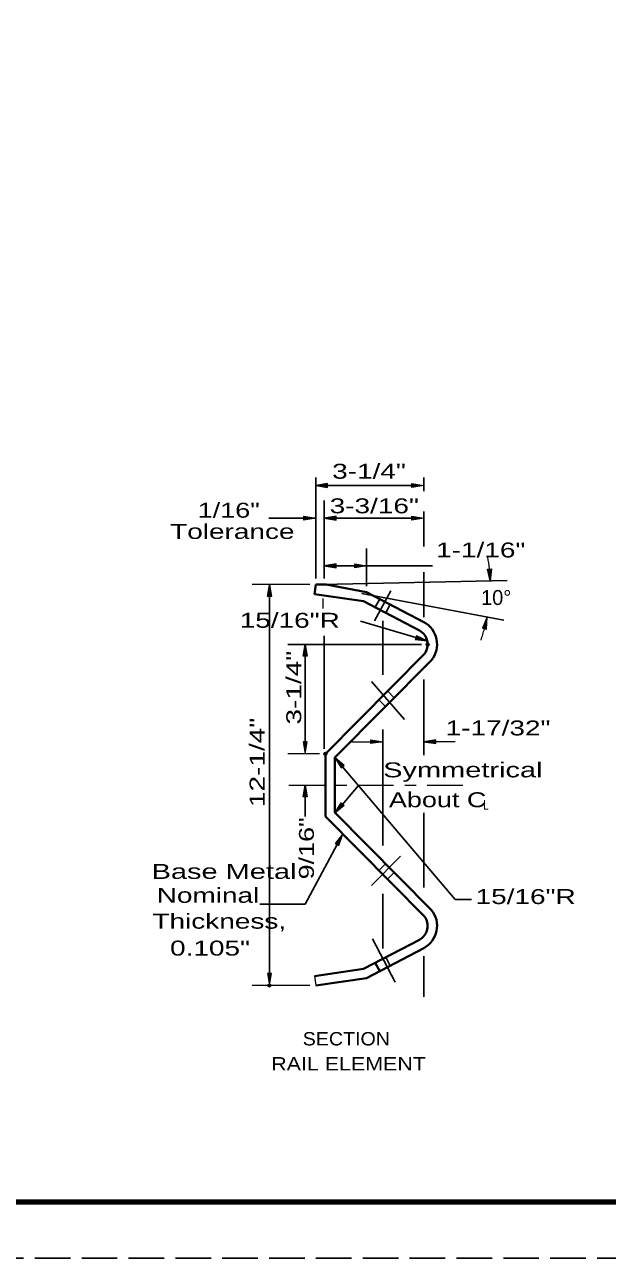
# Model space of a CAD drawing. Extents: x 1.3 to 36.6, y 35.1 to 57.1.
# Drawn here: x 18.53 to 23.73, y 35.08 to 46.08 of the extents above; entities that cross this region are included whole.
import ezdxf

# ---------------------------------------------------------------- set-up
doc = ezdxf.new("R2010")
doc.units = 0
doc.header["$LTSCALE"] = 0.053
doc.header["$PDMODE"] = 32
doc.header["$PDSIZE"] = 0.0265
doc.linetypes.add('LONG_DASH_SHORT_DASH', pattern=[9.9, 6, -1.2, 1.5, -1.2])
doc.linetypes.add('LONG_DASHED', pattern=[7.5, 6, -1.5])
for name, color, linetype, lineweight in [('1', 7, 'Continuous', 25), ('3', 7, 'Continuous', 13), ('6', 7, 'Continuous', 13), ('7', 7, 'LONG_DASH_SHORT_DASH', 25)]:
    doc.layers.add(name, color=color, linetype=linetype, lineweight=lineweight)

msp = doc.modelspace()

# ---------------------------------------------------------------- hatches: boundary and pattern name
at = {"layer": '1'}
for points in [[(22.65546, 41.23045), (22.69082, 41.23242), (22.67907, 41.12534), (22.67907, 41.12534)], [(20.7285, 40.98545), (20.69308, 40.98545), (20.71079, 41.0917), (20.71079, 41.0917)], [(22.61183, 40.70317), (22.64639, 40.69541), (22.65239, 40.80295), (22.65239, 40.80295)], [(21.04693, 40.45268), (21.0115, 40.45268), (21.02922, 40.55893), (21.02922, 40.55893)], [(21.04693, 39.69032), (21.0115, 39.69032), (21.02922, 39.58407), (21.02922, 39.58407)], [(20.7285, 37.62285), (20.69308, 37.62285), (20.71079, 37.5166), (20.71079, 37.5166)]]:
    msp.add_hatch(color=256, dxfattribs=at).paths.add_polyline_path(points)
at = {"layer": '3'}
for points in [[(21.23058, 41.95769), (21.23058, 41.99311), (21.12433, 41.97541), (21.12433, 41.97541)], [(21.98299, 41.95769), (21.98299, 41.99311), (22.08924, 41.97541), (22.08924, 41.97541)], [(21.01808, 41.66648), (21.01808, 41.7019), (21.12433, 41.68419), (21.12433, 41.68419)], [(21.30642, 41.66648), (21.30642, 41.7019), (21.20017, 41.68419), (21.20017, 41.68419)], [(21.98299, 41.66648), (21.98299, 41.7019), (22.08924, 41.68419), (22.08924, 41.68419)], [(21.30642, 41.24148), (21.30642, 41.2769), (21.20017, 41.25919), (21.20017, 41.25919)], [(21.47203, 41.24148), (21.47203, 41.2769), (21.57828, 41.25919), (21.57828, 41.25919)], [(22.02175, 40.63618), (22.01168, 40.60224), (22.11857, 40.58896), (22.11857, 40.58896)], [(21.61664, 39.67338), (21.61664, 39.70879), (21.72289, 39.69109), (21.72289, 39.69109)], [(22.19549, 39.67338), (22.19549, 39.70879), (22.08924, 39.69109), (22.08924, 39.69109)], [(21.35064, 39.45658), (21.37764, 39.4795), (21.2954, 39.54906), (21.2954, 39.54906)], [(21.04693, 39.19791), (21.0115, 39.19791), (21.02922, 39.30416), (21.02922, 39.30416)], [(21.35064, 39.14484), (21.37764, 39.12194), (21.2954, 39.05237), (21.2954, 39.05237)], [(21.29887, 38.78342), (21.33007, 38.76667), (21.36475, 38.86865), (21.36475, 38.86865)]]:
    msp.add_hatch(color=256, dxfattribs=at).paths.add_polyline_path(points)

# ---------------------------------------------------------------- linework, layer by layer
at = {"layer": '1', "lineweight": 13}
for p, q in [((21.07121, 41.0917), (20.55779, 41.0917)), ((21.15727, 39.58407), (20.87622, 39.58407)), ((21.07121, 37.5166), (20.55779, 37.5166)), ((21.11209, 37.60072), (21.12433, 37.5166))]:
    msp.add_line(p, q, dxfattribs=at)
at = {"layer": '1', "lineweight": 40}
for p, q in [((21.11209, 41.00758), (21.12433, 41.0917)), ((21.21793, 41.09372), (21.12433, 41.0917)), ((21.2104, 39.58407), (22.09405, 40.47474)), ((21.2954, 39.54906), (22.15824, 40.41874)), ((21.2104, 39.58407), (21.2104, 39.30416)), ((21.2954, 39.54906), (21.2954, 39.30416)), ((21.2104, 39.02423), (21.2104, 39.30416)), ((21.2954, 39.05924), (21.2954, 39.30416)), ((21.2954, 39.05924), (22.15824, 38.18956)), ((21.2104, 39.02423), (22.09405, 38.13357)), ((21.55168, 37.6647), (22.04895, 37.92554)), ((21.57829, 37.58268), (22.08924, 37.8507)), ((21.11209, 37.60072), (21.55168, 37.6647)), ((21.6946, 37.64368), (21.65511, 37.71896)), ((21.12433, 37.5166), (21.57829, 37.58268))]:
    msp.add_line(p, q, dxfattribs=at)
at = {"layer": '1'}
for p, q in [((22.83204, 41.12866), (21.17746, 41.09284)), ((20.71079, 40.98545), (20.71079, 37.62285)), ((22.80273, 40.77454), (21.53691, 41.01374)), ((21.6946, 40.96461), (21.65511, 40.88935)), ((21.78881, 40.91521), (21.74933, 40.83993)), ((22.06867, 40.55893), (20.87622, 40.55893)), ((21.02922, 39.69032), (21.02922, 40.45268)), ((21.74794, 40.0052), (21.68783, 40.0653)), ((21.82506, 40.08293), (21.76497, 40.14304)), ((21.74794, 38.6031), (21.68783, 38.543)), ((21.82506, 38.52537), (21.76497, 38.46526)), ((21.78881, 37.6931), (21.74933, 37.76837))]:
    msp.add_line(p, q, dxfattribs=at)
at = {"layer": '1', "linetype": 'LONG_DASHED'}
msp.add_line((36.49207, 35.08429), (1.29207, 35.08429), dxfattribs=at)
at = {"layer": '1', "lineweight": 158}
msp.add_lwpolyline([(36.40874, 56.58429), (36.40874, 35.58429), (3.90874, 35.58429)], dxfattribs=at)
at = {"layer": '1', "lineweight": 13}
for points in [[(22.65546, 41.23045), (22.69082, 41.23242), (22.67907, 41.12534), (22.67907, 41.12534)], [(20.7285, 40.98545), (20.69308, 40.98545), (20.71079, 41.0917), (20.71079, 41.0917)], [(22.61183, 40.70317), (22.64639, 40.69541), (22.65239, 40.80295), (22.65239, 40.80295)], [(21.04693, 40.45268), (21.0115, 40.45268), (21.02922, 40.55893), (21.02922, 40.55893)], [(21.04693, 39.69032), (21.0115, 39.69032), (21.02922, 39.58407), (21.02922, 39.58407)], [(20.7285, 37.62285), (20.69308, 37.62285), (20.71079, 37.5166), (20.71079, 37.5166)]]:
    msp.add_lwpolyline(points, close=True, dxfattribs=at)
at = {"layer": '1', "lineweight": 40}
for points in [[(21.21793, 41.09372), (21.57829, 41.02564), (22.08924, 40.7576)], [(21.11209, 41.00758), (21.55168, 40.9436), (22.04895, 40.68276)]]:
    msp.add_lwpolyline(points, dxfattribs=at)
at = {"layer": '1', "lineweight": 13}
for start, end in [(5.15553, 9.07094), (341.46871, 345.38413)]:
    msp.add_arc((21.12434, 41.09169), 1.5551, start, end, dxfattribs=at)
at = {"layer": '1', "lineweight": 40}
for centre, radius, start, end in [((21.98011, 40.55893), 0.22667, 321.79422, 61.22145), ((21.98011, 40.55893), 0.14167, 323.5369, 60.93026), ((21.98011, 38.04937), 0.22667, 298.77855, 38.20578), ((21.98011, 38.04937), 0.14167, 299.06973, 36.46309)]:
    msp.add_arc(centre, radius, start, end, dxfattribs=at)
at = {"layer": '3', "lineweight": 25}
for p, q in [((21.12433, 41.14482), (21.12433, 42.0461)), ((22.08924, 41.92523), (22.08924, 42.0461)), ((21.12433, 41.97541), (21.98299, 41.97541)), ((21.20017, 41.14684), (21.20017, 41.84178)), ((22.08924, 41.43031), (22.08924, 41.74207)), ((20.7045, 41.68419), (21.12433, 41.68419)), ((21.20017, 41.68419), (21.98299, 41.68419)), ((21.20017, 41.14684), (21.20017, 41.41219)), ((21.57829, 41.07876), (21.57829, 41.41219)), ((21.20017, 41.25919), (22.1656, 41.25919)), ((22.08924, 40.80021), (22.08924, 41.20398)), ((21.64885, 40.77005), (21.79491, 41.0368)), ((22.01672, 40.61921), (21.5239, 40.7656)), ((21.72289, 40.7671), (21.72289, 40.28706)), ((21.20017, 40.63382), (21.20017, 39.62872)), ((21.91648, 39.88896), (21.62117, 40.22784)), ((22.08924, 39.57034), (22.08924, 40.24568)), ((21.72289, 39.79874), (21.72289, 38.76417)), ((21.02922, 39.02423), (21.02922, 39.30416)), ((21.32621, 39.08881), (21.50486, 39.29937)), ((22.08924, 38.39171), (22.08924, 39.05576)), ((21.62117, 38.40756), (21.87956, 38.66899)), ((21.72289, 38.33378), (21.72289, 37.84547)), ((21.83343, 37.54583), (21.6304, 37.93312)), ((22.08924, 37.41508), (22.08924, 37.77924))]:
    msp.add_line(p, q, dxfattribs=at)
at = {"layer": '3'}
for p, q in [((21.57829, 41.25919), (21.5783, 41.25919)), ((21.18668, 40.96886), (21.18668, 40.87921)), ((21.44297, 39.69109), (21.72289, 39.69109)), ((22.36917, 39.69109), (22.08924, 39.69109))]:
    msp.add_line(p, q, dxfattribs=at)
for points in [[(21.23058, 41.95769), (21.23058, 41.99311), (21.12433, 41.97541), (21.12433, 41.97541)], [(21.98299, 41.95769), (21.98299, 41.99311), (22.08924, 41.97541), (22.08924, 41.97541)], [(21.01808, 41.66648), (21.01808, 41.7019), (21.12433, 41.68419), (21.12433, 41.68419)], [(21.30642, 41.66648), (21.30642, 41.7019), (21.20017, 41.68419), (21.20017, 41.68419)], [(21.98299, 41.66648), (21.98299, 41.7019), (22.08924, 41.68419), (22.08924, 41.68419)], [(21.30642, 41.24148), (21.30642, 41.2769), (21.20017, 41.25919), (21.20017, 41.25919)], [(21.47203, 41.24148), (21.47203, 41.2769), (21.57828, 41.25919), (21.57828, 41.25919)], [(22.02175, 40.63618), (22.01168, 40.60224), (22.11857, 40.58896), (22.11857, 40.58896)], [(21.61664, 39.67338), (21.61664, 39.70879), (21.72289, 39.69109), (21.72289, 39.69109)], [(22.19549, 39.67338), (22.19549, 39.70879), (22.08924, 39.69109), (22.08924, 39.69109)], [(21.35064, 39.45658), (21.37764, 39.4795), (21.2954, 39.54906), (21.2954, 39.54906)], [(21.04693, 39.19791), (21.0115, 39.19791), (21.02922, 39.30416), (21.02922, 39.30416)], [(21.35064, 39.14484), (21.37764, 39.12194), (21.2954, 39.05237), (21.2954, 39.05237)], [(21.29887, 38.78342), (21.33007, 38.76667), (21.36475, 38.86865), (21.36475, 38.86865)]]:
    msp.add_lwpolyline(points, close=True, dxfattribs=at)
at = {"layer": '3', "lineweight": 25}
for points in [[(21.36414, 39.46804), (22.36853, 38.28432), (22.51496, 38.28432)], [(21.31448, 38.77504), (21.02864, 38.24274), (20.62629, 38.24274)]]:
    msp.add_lwpolyline(points, dxfattribs=at)
at = {"layer": '6'}
for p, q in [((22.08924, 41.68419), (22.08925, 41.68419)), ((21.03075, 41.08967), (21.03076, 41.08967)), ((21.12433, 41.0917), (21.12434, 41.0917)), ((21.12433, 41.0917), (21.12434, 41.0917)), ((21.12433, 41.0917), (21.12434, 41.0917)), ((21.12433, 41.0917), (21.12434, 41.0917)), ((21.21793, 41.09372), (21.21794, 41.09372)), ((21.21793, 41.09372), (21.21794, 41.09372)), ((21.21793, 41.09372), (21.21794, 41.09372)), ((21.4847, 41.0236), (21.48471, 41.0236)), ((21.57829, 41.02564), (21.5783, 41.02564)), ((21.02922, 40.55893), (21.02923, 40.55893)), ((21.12433, 37.5166), (21.12434, 37.5166))]:
    msp.add_line(p, q, dxfattribs=at)
at = {"layer": '6', "lineweight": 40}
msp.add_line((22.08924, 40.7576), (22.08925, 40.7576), dxfattribs=at)
at = {"layer": '6'}
for p in [(22.12179, 40.55893), (21.2104, 39.58407), (20.71079, 37.5166)]:
    msp.add_point(p, dxfattribs=at)
at = {"layer": '7', "lineweight": 13}
msp.add_line((20.8829, 39.30416), (22.45172, 39.30416), dxfattribs=at)

# ---------------------------------------------------------------- texts
at = {"layer": '1'}
msp.add_text('10°', height=0.1333, dxfattribs=at).set_placement((22.59931, 40.90984))
at = {"layer": '1', "width": 1.4}
for s, p in [('3-1/4"', (20.99481, 39.84386)), ('12-1/4"', (20.66768, 39.10805))]:
    msp.add_text(s, height=0.1333, rotation=90, dxfattribs=at).set_placement(p)
at = {"layer": '3'}
for s, height, width, p in [('3-1/4"', 0.1333, 1.4, (21.27076, 42.03568)), ('1/16"', 0.1333, 1.35, (20.07143, 41.68832)), ('3-3/16"', 0.1333, 1.4, (21.24846, 41.72731)), ('Tolerance', 0.1333, 1.4, (19.82517, 41.49876)), ('1-1/16"', 0.1333, 1.4, (22.19822, 41.33369)), ('15/16"R', 0.1333, 1.4, (20.44584, 40.70676)), ('1-17/32"', 0.1333, 1.4, (22.28325, 39.7467)), ('Symmetrical', 0.1333, 1.45, (21.7257, 39.37304)), ('About C', 0.1333, 1.35, (21.77708, 39.10658)), ('L', 0.085, 0.8, (22.61777, 39.08529)), ('Base Metal', 0.1333, 1.45, (19.6598, 38.46744)), ('Nominal', 0.1333, 1.4, (19.70506, 38.25445)), ('15/16"R', 0.1333, 1.4, (22.55027, 38.24325)), ('Thickness,', 0.1333, 1.4, (19.66723, 38.02366)), ('0.105"', 0.1333, 1.4, (19.82451, 37.78381)), ('SECTION', 0.119, 1.1, (21.00806, 36.98246)), ('RAIL ELEMENT', 0.119, 1.2, (20.7272, 36.75947))]:
    msp.add_text(s, height=height, dxfattribs=dict(at, width=width)).set_placement(p)
at = {"layer": '3', "width": 1.35}
msp.add_text('9/16"', height=0.1333, rotation=90, dxfattribs=at).set_placement((21.10784, 38.46257))

doc.saveas('drawing.dxf')
